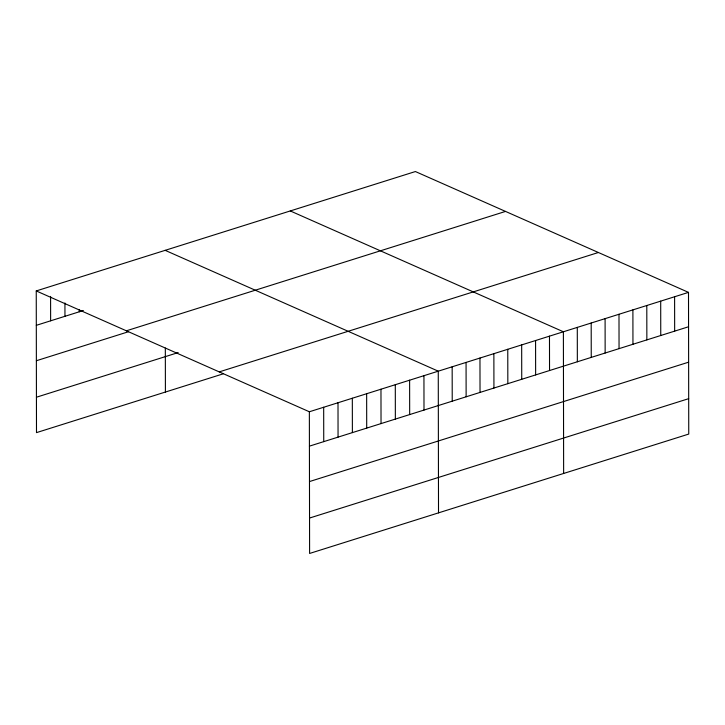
<?xml version="1.0" encoding="UTF-8"?>
<svg xmlns="http://www.w3.org/2000/svg" width="725" height="725" viewBox="0 0 725 725"><rect width="100%" height="100%" fill="white"/><g stroke="black" fill="none" stroke-linecap="round" stroke-linejoin="round"><path stroke-width="1.09" d="M36.25 290.933L415.398 171.544L688.505 292.374L688.75 434.067L309.602 553.456L309.358 411.764L36.25 290.933L36.495 432.626L223.155 373.855M36.313 325.326L83.375 310.499M126.377 330.808L505.524 211.419M36.368 360.733L128.452 331.742M36.431 397.218L178.178 352.586M219.231 371.889L598.379 252.499M309.358 411.764L688.505 292.374M309.412 446.147L688.56 326.757M309.475 481.563L688.623 362.174M309.539 518.049L688.687 398.659M290.281 210.939L563.388 331.769L563.633 473.461M165.164 250.343L438.263 371.173L438.516 512.865M674.603 296.752L674.658 331.135M660.702 301.129L660.756 335.512M646.8 305.506L646.854 339.889M632.898 309.883L632.952 344.275M618.996 314.26L619.05 348.653M605.094 318.638L605.148 353.03M591.192 323.015L591.247 357.407M577.29 327.392L577.345 361.784M549.478 336.146L549.541 370.538M535.576 340.523L535.639 374.916M521.674 344.901L521.737 379.293M507.772 349.278L507.835 383.67M493.87 353.655L493.933 388.047M479.968 358.032L480.032 392.424M466.066 362.409L466.13 396.802M452.164 366.796L452.228 401.179M423.944 375.677L423.998 410.069M409.616 380.19L409.679 414.582M395.297 384.703L395.352 419.086M380.969 389.207L381.033 423.599M366.651 393.72L366.705 428.112M352.323 398.233L352.386 432.617M338.004 402.737L338.058 437.13M323.676 407.251L323.74 441.643M165.327 348.045L165.409 392.035M79.279 309.575L79.279 311.795M64.933 302.987L64.96 316.299M50.587 296.407L50.632 320.812"/></g></svg>
